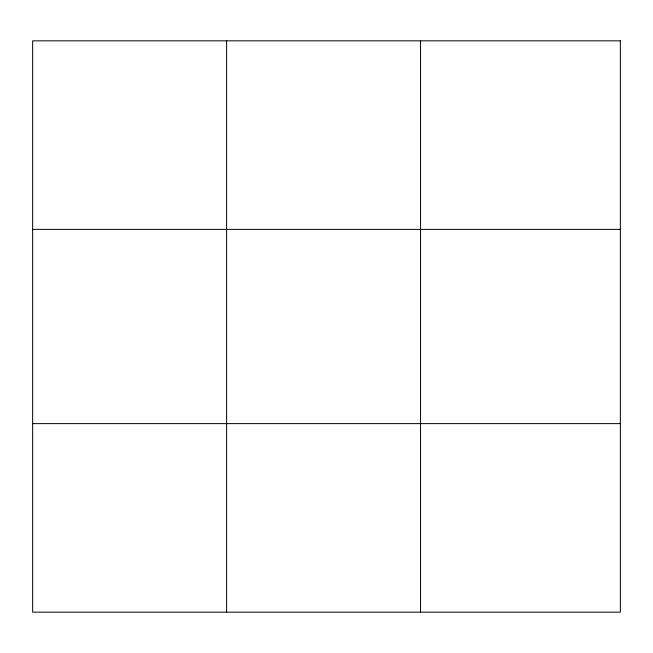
<?xml version="1.0" encoding="UTF-8"?>
<svg xmlns="http://www.w3.org/2000/svg" width="653" height="653" viewBox="0 0 653 653"><rect width="100%" height="100%" fill="white"/><g stroke="black" fill="none" stroke-linecap="round" stroke-linejoin="round"><path stroke-width="0.98" d="M226.591 40.837L226.591 612.163M420.532 40.837L420.532 612.163M32.65 229.374L620.35 229.374M32.65 423.626L620.35 423.626M620.35 40.837L620.35 612.163L32.65 612.163L32.65 40.837L620.35 40.837"/></g></svg>
